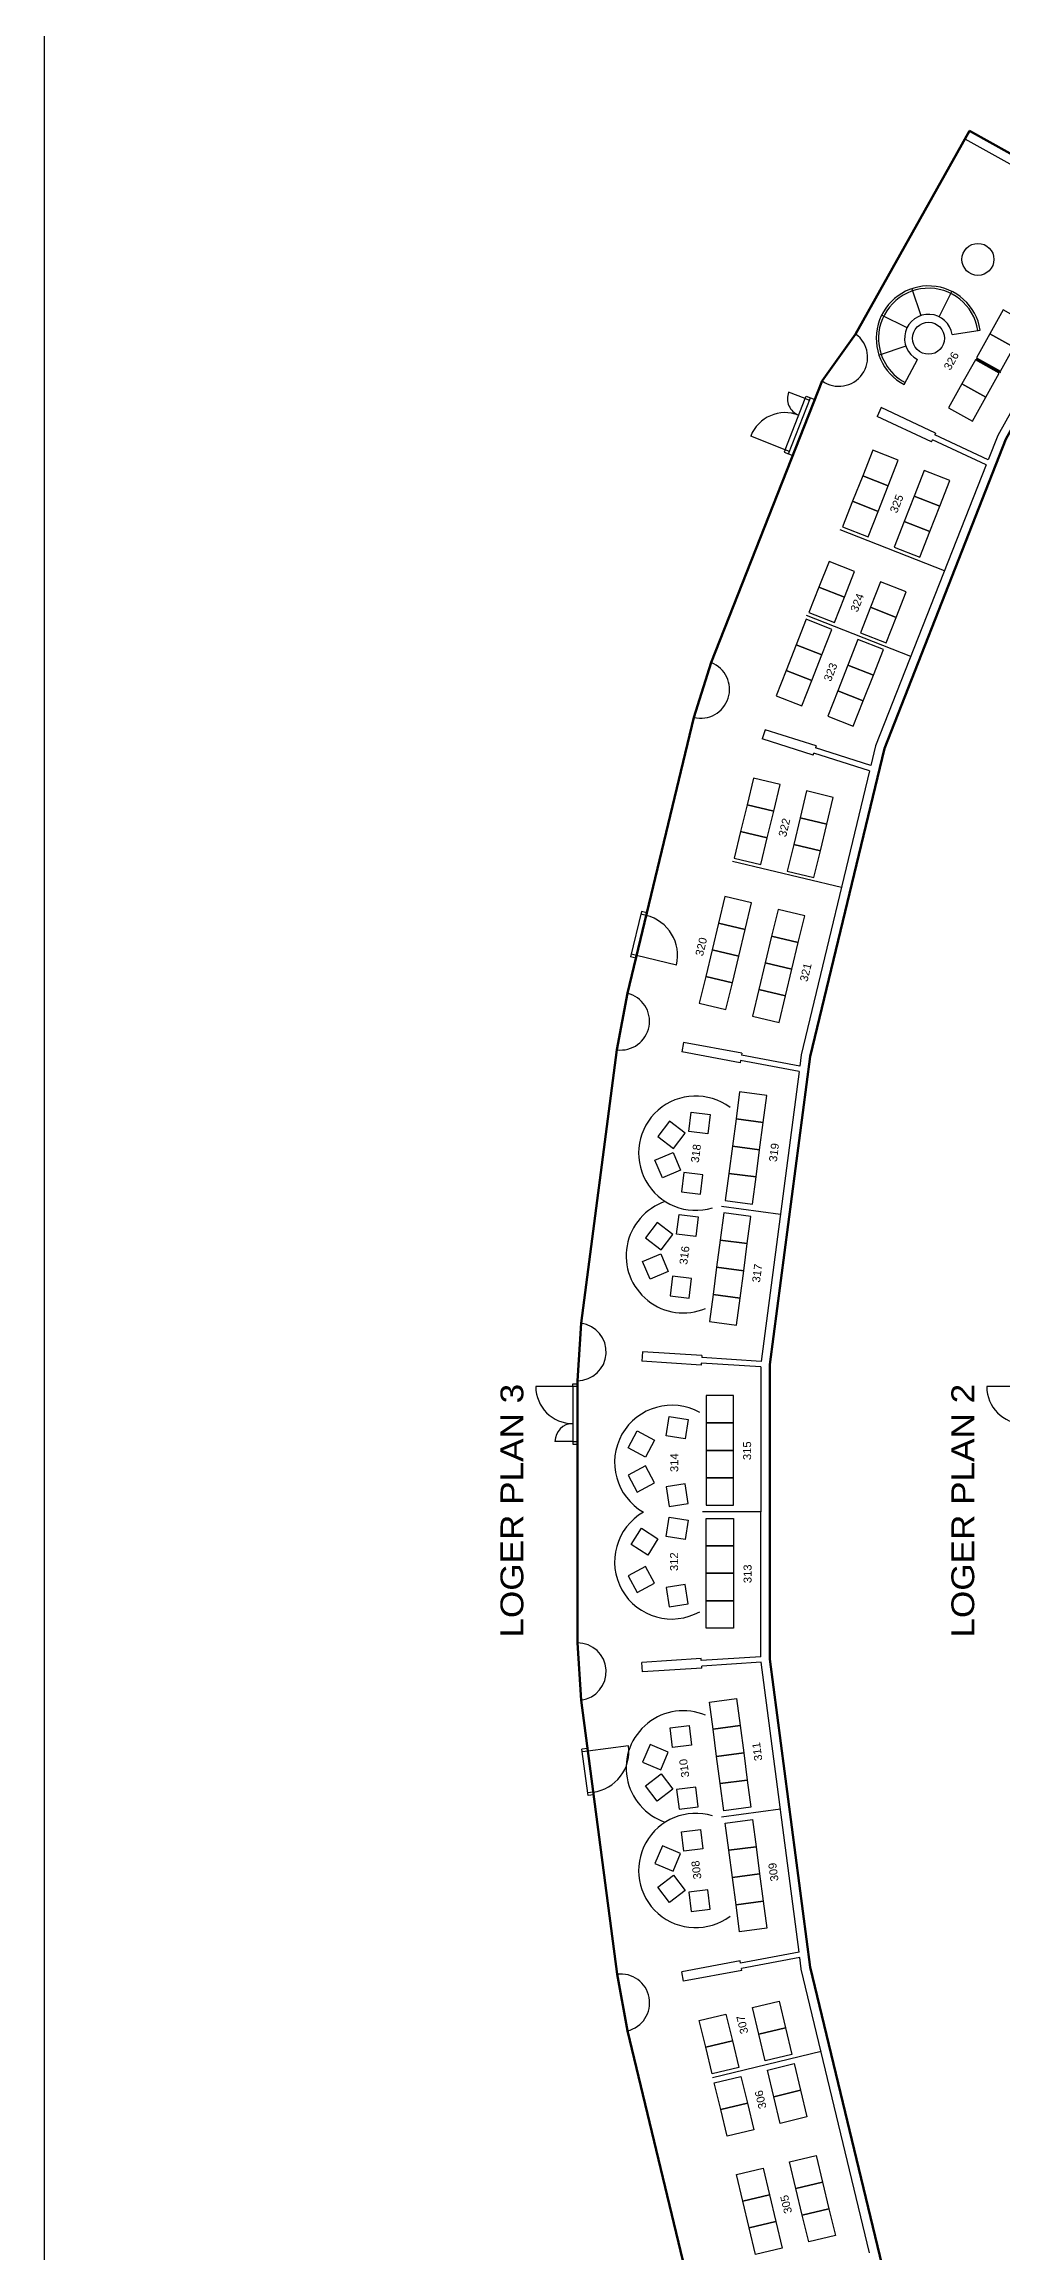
# Model space of a CAD drawing. Header units: millimetres. Extents: x -76108 to 202332, y 27411 to 140378.
# Drawn here: x 42980 to 63939, y 67913 to 116205 of the extents above; entities that cross this region are included whole.
import ezdxf
from ezdxf.enums import TextEntityAlignment as Align

# ---------------------------------------------------------------- set-up
doc = ezdxf.new("R2010")
doc.units = ezdxf.units.MM
doc.header["$LTSCALE"] = 100
doc.layers.get('0').update_dxf_attribs({"linetype": 'CONTINUOUS'})
for name, color, linetype in [('A-3651-EA-', 1, 'CONTINUOUS'), ('LOGER_PLAN3_BORD', 1, 'CONTINUOUS'), ('LOGER_PLAN3_NUMMER', 7, 'CONTINUOUS'), ('LOGER_PLAN3_SOFFOR', 1, 'CONTINUOUS'), ('LOGER_PLAN3_STOLAR', 1, 'CONTINUOUS'), ('LOGER_PLAN_2', 21, 'CONTINUOUS'), ('LOGER_PLAN_3', 21, 'CONTINUOUS'), ('TEXT', 4, 'CONTINUOUS')]:
    doc.layers.add(name, color=color, linetype=linetype)
doc.layers.add('SEKTIONER', color=4, linetype='CONTINUOUS', lineweight=70)
doc.styles.add('ARIAL', font='arial.ttf')

msp = doc.modelspace()

# ---------------------------------------------------------------- linework, layer by layer
at = {"color": 9}
msp.add_lwpolyline([(42980, 27411), (202332, 27411), (202332, 140378), (42980, 140378)], close=True, dxfattribs=at)
at = {"layer": 'A-3651-EA-'}
msp.add_line((54649.4, 83983.3), (54649.4, 81949.3), dxfattribs=at)
at = {"layer": 'LOGER_PLAN3_BORD'}
for centre in [(63414.9, 111496.9), (62334.4, 109770.4)]:
    msp.add_circle(centre, 350, dxfattribs=at)
at = {"layer": 'LOGER_PLAN3_SOFFOR'}
for p, q in [((61965.6, 110853.3), (62165.7, 110266.5)), ((62566.7, 110240.7), (62840.1, 110797.2)), ((61863.9, 110001.1), (61307.5, 110274.6)), ((62852.8, 109853.2), (63465, 109951)), ((61837.6, 109602), (61250, 109404.1)), ((61801.1, 108757.2), (62089.8, 109305.8))]:
    msp.add_line(p, q, dxfattribs=at)
for radius, start, end in [(1095, 9.07455, 178.60957), (525, 9.07455, 242.24066), (1095, 178.39639, 242.24066)]:
    msp.add_arc((62334.4, 109770.4), radius, start, end, dxfattribs=at)
at = {"layer": 'LOGER_PLAN3_STOLAR'}
for points in [[(63675.6, 109867), (64199.2, 109574.1), (64492.2, 110097.7), (63968.6, 110390.6)], [(63382.6, 109343.4), (63906.2, 109050.4), (64199.2, 109574.1), (63675.6, 109867)], [(63065.2, 108776.2), (63588.8, 108483.2), (63881.8, 109006.8), (63358.2, 109299.8)], [(62772.3, 108252.6), (63295.9, 107959.6), (63588.8, 108483.2), (63065.2, 108776.2)], [(60892.8, 106762.9), (61451.1, 106543.3), (61670.7, 107101.7), (61112.3, 107321.3)], [(60673.2, 106204.5), (61231.6, 105984.9), (61451.1, 106543.3), (60892.8, 106762.9)], [(62021.9, 106318.9), (62580.3, 106099.3), (62799.9, 106657.7), (62241.5, 106877.3)], [(61802.3, 105760.5), (62360.7, 105540.9), (62580.3, 106099.3), (62021.9, 106318.9)], [(60453.6, 105646.1), (61012, 105426.6), (61231.6, 105984.9), (60673.2, 106204.5)], [(61582.8, 105202.1), (62141.2, 104982.6), (62360.7, 105540.9), (61802.3, 105760.5)], [(59936.1, 104330), (60494.5, 104110.5), (60714.1, 104668.9), (60155.7, 104888.4)], [(59716.6, 103771.6), (60275, 103552.1), (60494.5, 104110.5), (59936.1, 104330)], [(61065.3, 103886), (61623.7, 103666.5), (61843.2, 104224.9), (61284.8, 104444.4)], [(60845.7, 103327.7), (61404.1, 103108.1), (61623.7, 103666.5), (61065.3, 103886)], [(59438.6, 103064.8), (59997, 102845.2), (60216.6, 103403.6), (59658.2, 103623.2)], [(59219.1, 102506.4), (59777.5, 102286.8), (59997, 102845.2), (59438.6, 103064.8)], [(60567.8, 102620.8), (61126.2, 102401.2), (61345.7, 102959.6), (60787.3, 103179.2)], [(58999.5, 101948), (59557.9, 101728.5), (59777.5, 102286.8), (59219.1, 102506.4)], [(60348.2, 102062.4), (60906.6, 101842.8), (61126.2, 102401.2), (60567.8, 102620.8)], [(60128.7, 101504), (60687, 101284.5), (60906.6, 101842.8), (60348.2, 102062.4)], [(58362, 99564.4), (58945.3, 99423.9), (59085.8, 100007.2), (58502.5, 100147.7)], [(58221.5, 98981.1), (58804.8, 98840.6), (58945.3, 99423.9), (58362, 99564.4)], [(59523.8, 99284.5), (60107.1, 99144), (60247.6, 99727.4), (59664.3, 99867.9)], [(59383.3, 98701.2), (59966.6, 98560.7), (60107.1, 99144), (59523.8, 99284.5)], [(58081, 98397.7), (58664.3, 98257.2), (58804.8, 98840.6), (58221.5, 98981.1)], [(59242.8, 98117.9), (59826.1, 97977.4), (59966.6, 98560.7), (59383.3, 98701.2)], [(57738.4, 96975.3), (58321.7, 96834.8), (58462.2, 97418.1), (57878.9, 97558.6)], [(58900.2, 96695.5), (59483.5, 96555), (59624, 97138.3), (59040.7, 97278.8)], [(57597.9, 96392), (58181.2, 96251.5), (58321.7, 96834.8), (57738.4, 96975.3)], [(58759.7, 96112.1), (59343, 95971.6), (59483.5, 96555), (58900.2, 96695.5)], [(57457.4, 95808.7), (58040.7, 95668.2), (58181.2, 96251.5), (57597.9, 96392)], [(58619.2, 95528.8), (59202.5, 95388.3), (59343, 95971.6), (58759.7, 96112.1)], [(57316.9, 95225.3), (57900.2, 95084.8), (58040.7, 95668.2), (57457.4, 95808.7)], [(58478.7, 94945.5), (59062, 94805), (59202.5, 95388.3), (58619.2, 95528.8)], [(58120.6, 92693.4), (58715.5, 92615.4), (58793.5, 93210.3), (58198.6, 93288.3)], [(57554.8, 92794.4), (57502.7, 92367.6), (57085.8, 92418.5), (57137.9, 92845.3)], [(56410.3, 92307.6), (56753.8, 92049.1), (57006.4, 92384.7), (56662.8, 92643.2)], [(58042.6, 92098.5), (58637.5, 92020.5), (58715.5, 92615.4), (58120.6, 92693.4)], [(56347.7, 91795.2), (56743.4, 91963.5), (56907.8, 91577), (56512.1, 91408.7)], [(57964.6, 91503.6), (58559.6, 91425.6), (58637.5, 92020.5), (58042.6, 92098.5)], [(57341.5, 91047.4), (57393.6, 91474.2), (56976.7, 91525.1), (56924.6, 91098.3)], [(57886.7, 90908.6), (58481.6, 90830.7), (58559.6, 91425.6), (57964.6, 91503.6)], [(56139.5, 90090.5), (56483.1, 89832), (56735.7, 90167.6), (56392.1, 90426.1)], [(57290.4, 90552.3), (57238.2, 90125.4), (56821.3, 90176.3), (56873.5, 90603.2)], [(57773.5, 90044.8), (58368.4, 89966.8), (58446.3, 90561.8), (57851.4, 90639.7)], [(57695.5, 89449.9), (58290.4, 89371.9), (58368.4, 89966.8), (57773.5, 90044.8)], [(56077, 89578.2), (56472.7, 89746.4), (56637, 89359.9), (56241.3, 89191.7)], [(57617.5, 88855), (58212.4, 88777), (58290.4, 89371.9), (57695.5, 89449.9)], [(57095.6, 88774.5), (57147.7, 89201.3), (56730.8, 89252.2), (56678.7, 88825.4)], [(57539.6, 88260.1), (58134.5, 88182.1), (58212.4, 88777), (57617.5, 88855)], [(57467.4, 86043.9), (58067.4, 86043.9), (58067.4, 86643.9), (57467.4, 86643.9)], [(57074.5, 86120), (57008.3, 85695.1), (56593.3, 85759.7), (56659.5, 86184.6)], [(57467.4, 85443.9), (58067.4, 85443.9), (58067.4, 86043.9), (57467.4, 86043.9)], [(55958.3, 85872), (56336.7, 85667.9), (56137.3, 85298.2), (55758.9, 85502.4)], [(55958.3, 84532.4), (56336.7, 84736.6), (56137.3, 85106.2), (55758.9, 84902.1)], [(57467.4, 84843.9), (58067.4, 84843.9), (58067.4, 85443.9), (57467.4, 85443.9)], [(57074.5, 84284.5), (57008.3, 84709.4), (56593.3, 84644.7), (56659.5, 84219.9)], [(57467.4, 84243.9), (58067.4, 84243.9), (58067.4, 84843.9), (57467.4, 84843.9)], [(56049, 83739.9), (56412.3, 83509.9), (56187.6, 83155), (55824.3, 83385.1)], [(57074.5, 83919.9), (57008.3, 83495), (56593.3, 83559.7), (56659.5, 83984.6)], [(57467.4, 83956.1), (58067.4, 83956.1), (58067.4, 83356.1), (57467.4, 83356.1)], [(57467.4, 83356.1), (58067.4, 83356.1), (58067.4, 82756.1), (57467.4, 82756.1)], [(55958.3, 82332.4), (56336.7, 82536.6), (56137.3, 82906.2), (55758.9, 82702)], [(57467.4, 82756.1), (58067.4, 82756.1), (58067.4, 82156.1), (57467.4, 82156.1)], [(57074.5, 82084.5), (57008.3, 82509.3), (56593.3, 82444.7), (56659.5, 82019.8)], [(57467.4, 82156.1), (58067.4, 82156.1), (58067.4, 81556.1), (57467.4, 81556.1)], [(57539.6, 79939.9), (58134.5, 80017.9), (58212.4, 79423), (57617.5, 79345)], [(57095.6, 79425.5), (57147.7, 78998.7), (56730.8, 78947.8), (56678.7, 79374.6)], [(57617.5, 79345), (58212.4, 79423), (58290.4, 78828.1), (57695.5, 78750.1)], [(56077, 78621.8), (56472.7, 78453.6), (56637, 78840.1), (56241.3, 79008.3)], [(57695.5, 78750.1), (58290.4, 78828.1), (58368.4, 78233.2), (57773.5, 78155.2)], [(56139.5, 78109.5), (56483.1, 78368), (56735.7, 78032.4), (56392.1, 77773.9)], [(57773.5, 78155.2), (58368.4, 78233.2), (58446.3, 77638.2), (57851.4, 77560.3)], [(57290.4, 77647.7), (57238.2, 78074.6), (56821.3, 78023.7), (56873.5, 77596.8)], [(57886.7, 77291.4), (58481.6, 77369.3), (58559.6, 76774.4), (57964.6, 76696.5)], [(56347.7, 76404.8), (56743.4, 76236.5), (56907.8, 76623), (56512.1, 76791.3)], [(57341.5, 77152.6), (57393.6, 76725.8), (56976.7, 76674.9), (56924.6, 77101.7)], [(57964.6, 76696.5), (58559.6, 76774.4), (58637.5, 76179.5), (58042.6, 76101.5)], [(56410.3, 75892.4), (56753.8, 76150.9), (57006.4, 75815.3), (56662.8, 75556.8)], [(57554.8, 75405.6), (57502.7, 75832.4), (57085.8, 75781.5), (57137.9, 75354.7)], [(58042.6, 76101.5), (58637.5, 76179.5), (58715.5, 75584.6), (58120.6, 75506.6)], [(58120.6, 75506.6), (58715.5, 75584.6), (58793.5, 74989.7), (58198.6, 74911.7)], [(57316.9, 72974.7), (57900.2, 73115.2), (58040.7, 72531.8), (57457.4, 72391.3)], [(58478.7, 73254.5), (59062, 73395), (59202.5, 72811.7), (58619.2, 72671.2)], [(57457.4, 72391.3), (58040.7, 72531.8), (58181.2, 71948.5), (57597.9, 71808)], [(58619.2, 72671.2), (59202.5, 72811.7), (59343, 72228.4), (58759.7, 72087.9)], [(58807.6, 71888.8), (59391, 72029.3), (59531.5, 71445.9), (58948.1, 71305.4)], [(57645.8, 71608.9), (58229.2, 71749.4), (58369.7, 71166.1), (57786.3, 71025.6)], [(57786.3, 71025.6), (58369.7, 71166.1), (58510.2, 70582.8), (57926.8, 70442.3)], [(58948.1, 71305.4), (59531.5, 71445.9), (59672, 70862.6), (59088.6, 70722.1)], [(59290.8, 69883), (59874.1, 70023.5), (60014.6, 69440.2), (59431.3, 69299.7)], [(58129, 69603.2), (58712.3, 69743.7), (58852.8, 69160.3), (58269.5, 69019.8)], [(58269.5, 69019.8), (58852.8, 69160.3), (58993.3, 68577), (58410, 68436.5)], [(59431.3, 69299.7), (60014.6, 69440.2), (60155.1, 68856.9), (59571.8, 68716.4)], [(58410, 68436.5), (58993.3, 68577), (59133.8, 67993.7), (58550.5, 67853.2)], [(59571.8, 68716.4), (60155.1, 68856.9), (60295.6, 68273.5), (59712.3, 68133)]]:
    msp.add_lwpolyline(points, close=True, dxfattribs=at)
at = {"layer": 'LOGER_PLAN_2'}
msp.add_line((64416.2, 86840.4), (63606.2, 86840.4), dxfattribs=at)
msp.add_arc((64416.2, 86840.4), 810, 180, 270, dxfattribs=at)
at = {"layer": 'LOGER_PLAN_3'}
for p, q in [((63129.2, 114135.2), (60738.8, 109862.9)), ((63129.2, 114135.2), (66440.5, 112282.5)), ((66712.7, 112359.4), (63226.9, 114309.8)), ((66440.5, 112282.5), (63847.1, 107647.4)), ((63370.4, 109321.6), (63908.6, 109020.5)), ((60003.6, 108839.6), (57579.8, 102675.4)), ((59196.8, 107334.3), (59635.9, 108451.1)), ((59267.9, 107241.9), (59750.9, 108470.3)), ((59635.9, 108451.1), (59273, 108593.8)), ((59635.9, 108451.1), (59657.9, 108506.9)), ((59635.9, 108451.1), (59729, 108414.5)), ((59657.9, 108506.9), (59844, 108433.7)), ((61297.2, 108253.4), (61208.5, 108063)), ((62489.9, 107697.5), (61297.2, 108253.4)), ((62401.2, 107507.2), (61208.5, 108063)), ((62489.9, 107697.5), (62470.9, 107656.7)), ((59196.8, 107334.3), (58443, 107630.7)), ((59196.8, 107334.3), (59174.8, 107278.4)), ((59174.8, 107278.4), (59361, 107205.3)), ((59289.9, 107297.7), (59196.8, 107334.3)), ((64028.2, 107561.6), (61367.9, 100796)), ((62401.2, 107507.2), (62420.2, 107548)), ((63593, 107001.4), (62420.2, 107548)), ((63637, 107113.3), (62470.9, 107656.7)), ((63847.1, 107647.4), (63637, 107113.3)), ((63593, 107001.4), (61176.7, 100856.3)), ((62681.6, 104683.5), (60401.6, 105580.1)), ((61944.6, 102809.1), (59664.5, 103705.6)), ((57198.4, 101477.4), (55745.1, 95443.6)), ((58755.8, 101208.9), (58692.1, 101008.8)), ((59809.7, 100653.1), (58692.1, 101008.8)), ((59873.4, 100853.2), (58755.8, 101208.9)), ((61367.9, 100796), (59745.9, 94062)), ((59809.7, 100653.1), (59823.4, 100696)), ((61044.5, 100307.2), (59823.4, 100696)), ((59873.4, 100853.2), (59859.8, 100810.3)), ((61072.6, 100424.2), (59859.8, 100810.3)), ((61176.7, 100856.3), (61072.6, 100424.2)), ((61044.5, 100307.2), (59549, 94098.5)), ((60429.4, 97753.6), (58047.5, 98327.3)), ((56052.3, 97231.6), (55813.5, 96239.9)), ((56154.9, 97145.1), (56038.3, 97173.2)), ((56169, 97203.5), (56052.3, 97231.6)), ((55930.1, 96211.8), (55813.5, 96239.9)), ((55944.2, 96270.1), (55827.5, 96298.2)), ((56819.1, 96059.4), (55944.2, 96270.1)), ((55515.7, 94206.5), (54731.6, 88223.6)), ((56971.4, 94368.4), (56933.2, 94161.9)), ((58249.6, 94131.3), (56971.4, 94368.4)), ((58211.4, 93924.9), (56933.2, 94161.9)), ((58219.6, 93969.1), (58211.4, 93924.9)), ((59500.9, 93731.5), (58219.6, 93969.1)), ((58249.6, 94131.3), (58241.4, 94087.1)), ((59516.5, 93850.7), (58241.4, 94087.1)), ((59500.9, 93731.5), (58669.6, 87388.3)), ((59745.9, 94062), (58862.5, 87321.4)), ((59549, 94098.5), (59516.5, 93850.7)), ((59091.4, 90607.3), (57806.8, 90775.7)), ((56074.9, 87603.4), (56061.2, 87393.8)), ((57372.2, 87518.4), (56074.9, 87603.4)), ((57372.2, 87518.4), (57369.2, 87473.5)), ((58669.6, 87388.3), (57369.2, 87473.5)), ((54649.4, 86968.9), (54649.4, 84100)), ((57358.4, 87308.8), (56061.2, 87393.8)), ((57361.4, 87353.7), (57358.4, 87308.8)), ((58662.5, 87268.5), (57361.4, 87353.7)), ((58662.5, 87268.5), (58662.5, 84100)), ((58862.5, 87321.4), (58862.5, 84100)), ((54549.4, 86840.4), (53739.4, 86840.4)), ((54549.4, 86840.4), (54549.4, 86900.4)), ((54549.4, 86900.4), (54649.4, 86900.4)), ((54649.4, 86840.4), (54549.4, 86840.4)), ((54549.4, 86840.4), (54549.4, 85640.4)), ((54549.4, 85640.4), (54159.4, 85640.4)), ((54549.4, 85640.4), (54649.4, 85640.4)), ((54549.4, 85640.4), (54549.4, 85580.4)), ((54549.4, 85580.4), (54649.4, 85580.4)), ((58662.5, 84100), (57385.6, 84100)), ((58662.5, 80931.5), (58662.5, 84100)), ((58862.5, 80878.6), (58862.5, 84100)), ((57358.4, 80891.2), (56061.2, 80806.2)), ((56074.9, 80596.6), (56061.2, 80806.2)), ((57372.2, 80681.6), (56074.9, 80596.6)), ((57361.4, 80846.3), (57358.4, 80891.2)), ((58662.5, 80931.5), (57361.4, 80846.3)), ((58669.6, 80811.7), (57369.2, 80726.5)), ((57372.2, 80681.6), (57369.2, 80726.5)), ((59500.9, 74468.5), (58669.6, 80811.7)), ((59745.9, 74138), (58862.5, 80878.6)), ((55516.9, 73984.4), (54731.2, 79979)), ((54869.3, 78925.9), (54750.3, 78910.3)), ((54883.6, 77892.7), (54750.3, 78910.3)), ((54877.1, 78866.4), (54758.1, 78850.8)), ((55769.4, 78983.4), (54877.1, 78866.4)), ((54994.8, 77967.8), (54875.8, 77952.2)), ((55002.6, 77908.3), (54883.6, 77892.7)), ((59091.4, 77592.7), (57806.8, 77424.3)), ((59500.9, 74468.5), (58219.6, 74230.9)), ((58211.4, 74275.1), (56933.2, 74038.1)), ((56971.4, 73831.6), (56933.2, 74038.1)), ((58249.6, 74068.7), (56971.4, 73831.6)), ((58219.6, 74230.9), (58211.4, 74275.1)), ((59516.5, 74349.3), (58241.4, 74112.9)), ((58249.6, 74068.7), (58241.4, 74112.9)), ((59548.4, 74106.3), (59516.5, 74349.3)), ((61044.5, 67892.8), (59550.1, 74096.9)), ((61367.9, 67404), (59745.9, 74138)), ((57198.4, 66722.6), (55747.3, 72747.4)), ((59984.9, 72292), (57603, 71718.2))]:
    msp.add_line(p, q, dxfattribs=at)
msp.add_lwpolyline([(54649.4, 81233.7), (54649.4, 84100)], dxfattribs=at)
for centre, radius, start, end in [((62334.4, 109770.4), 1145, 9.07455, 242.24066), ((60371, 109351.4), 630, 234.32346, 54.28501), ((59635.9, 108451.1), 390, 158.53474, 248.53474), ((59196.8, 107334.3), 810, 68.53474, 158.53474), ((57349.2, 102089.1), 630, 256.1493, 68.53474), ((55944.2, 96270.1), 900, 346.45744, 76.45744), ((55597.6, 94831.2), 630, 262.5333, 76.45744), ((57239.6, 91945.1), 1250, 53.10223, 286.97526), ((56967.2, 89701.1), 1250, 108.36568, 292.97441), ((54649.7, 87598.9), 630, 269.96924, 82.5333), ((54549.4, 86840.4), 810, 180, 270), ((54549.4, 85640.4), 390, 90, 180), ((56714.1, 85181.3), 1250, 60.66215, 240.48259), ((56714.1, 83005.8), 1250, 119.51741, 299.33785), ((54649.4, 80603.7), 630, 277.4667, 90), ((56967.2, 78498.9), 1250, 67.02559, 251.63432), ((54877.9, 78860.2), 900, 277.4667, 7.86924), ((57239.6, 76254.9), 1250, 73.02474, 306.89777), ((55599.7, 73359.8), 630, 283.54256, 97.5557)]:
    msp.add_arc(centre, radius, start, end, dxfattribs=at)
at = {"layer": 'SEKTIONER'}
for p, q in [((66712.7, 112359.4), (63226.9, 114309.8)), ((57579.8, 102675.4), (57198.4, 101477.4)), ((55745.1, 95443.6), (55515.7, 94206.5)), ((54649.4, 86968.9), (54731.6, 88223.6)), ((54649.4, 81233.7), (54731.2, 79979)), ((55516.9, 73984.4), (55747.3, 72747.4))]:
    msp.add_line(p, q, dxfattribs=at)
for points in [[(63226.9, 114309.8), (60738.8, 109862.9), (60003.6, 108839.6), (57579.8, 102675.4)], [(66712.7, 112359.4), (64028.2, 107561.6), (61367.9, 100796), (59745.9, 94062), (58862.5, 87321.4), (58862.5, 84100)], [(57198.4, 101477.4), (55745.1, 95443.6)], [(55515.7, 94206.5), (54731.6, 88223.6)], [(54649.4, 86968.9), (54649.4, 84100)], [(54649.4, 81233.7), (54649.4, 84100)], [(66712.7, 55840.6), (64028.2, 60638.4), (61367.9, 67404), (59745.9, 74138), (58862.5, 80878.6), (58862.5, 84100)], [(55516.9, 73984.4), (54731.2, 79979)], [(57198.4, 66722.6), (55747.3, 72747.4)]]:
    msp.add_lwpolyline(points, dxfattribs=at)

# ---------------------------------------------------------------- texts
at = {"layer": 'LOGER_PLAN3_NUMMER', "style": 'ARIAL'}
for s, rotation, p in [('326', 60.77207, (62953.6, 109207)), ('325', 68.53474, (61766.1, 106101.5)), ('324', 68.53474, (60902.1, 103936.1)), ('323', 68.53474, (60319.1, 102418.3)), ('322', 76.45744, (59314.3, 99036)), ('320', 76.45744, (57494.6, 96429)), ('321', 76.45744, (59781.2, 95869)), ('318', 82.5333, (57382.3, 91923)), ('319', 82.5333, (59090.6, 91942.7)), ('316', 82.5333, (57130.3, 89692.9)), ('317', 82.5333, (58722, 89302.4)), ('315', 90, (58503, 85436.3)), ('314', 90, (56909.1, 85174.3)), ('312', 90, (56905, 83008.9)), ('313', 90, (58513.6, 82744.2)), ('311', 97.4667, (58723.3, 78872.9)), ('310', 97.4667, (57126.2, 78509.2)), ('308', 97.4667, (57391.6, 76284.5)), ('309', 97.4667, (59076.8, 76238.1)), ('307', 103.54256, (58395.1, 72913.7)), ('306', 103.54256, (58795.4, 71276)), ('305', 103.54256, (59353.7, 68984.8))]:
    msp.add_text(s, height=175, rotation=rotation, dxfattribs=at).set_placement(p, align=Align.BOTTOM_CENTER)
at = {"layer": 'TEXT', "style": 'ARIAL', "width": 1.1}
for s, p in [('LOGER PLAN 3', (53466.9, 81349.4)), ('LOGER PLAN 2', (63333.8, 81349.4))]:
    msp.add_text(s, height=500, rotation=90, dxfattribs=at).set_placement(p)

doc.saveas('drawing.dxf')
